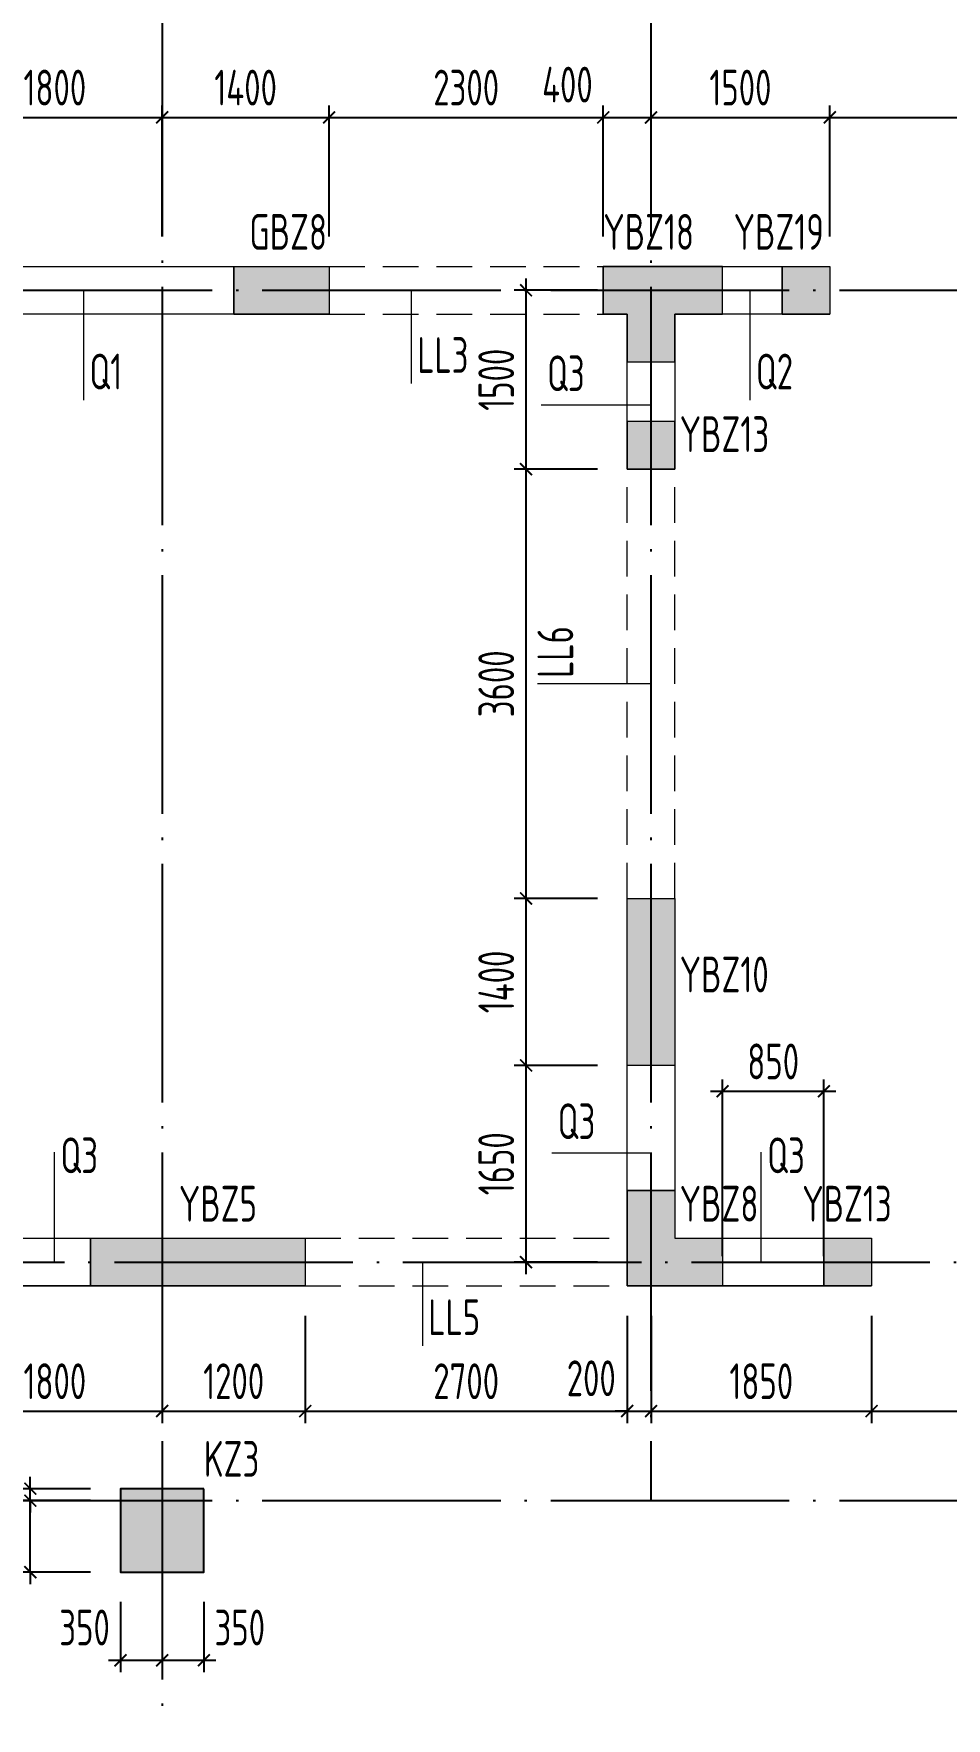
# Model space of a CAD drawing. Header units: millimetres. Extents: x -202076 to 1082610, y -439651 to 179350.
# Drawn here: x 126665 to 134320, y 53294 to 67421 of the extents above; entities that cross this region are included whole.
import ezdxf
from ezdxf.enums import TextEntityAlignment as Align

# ---------------------------------------------------------------- set-up
doc = ezdxf.new("R2010")
doc.units = ezdxf.units.MM
doc.header["$LTSCALE"] = 1000
for name, pattern in [('DASHED', [0.75, 0.5, -0.25]), ('DOTE', [2.42, 2, -0.2, 0.02, -0.2]), ('短虚线', [187.5, 125, -62.5])]:
    doc.linetypes.add(name, pattern=pattern)
doc.layers.add('A_AXIS-轴线', color=36, linetype='DOTE')
doc.layers.add('COLU', color=5, linetype='Continuous')
for name, color, linetype, lineweight in [('BEAM', 4, 'DASHED', 0), ('COLU_TEXT', 6, 'Continuous', 0), ('DIM', 3, 'Continuous', 0), ('WALL', 2, 'Continuous', 0), ('墙柱名称编号', 7, 'Continuous', 18), ('墙柱轮廓', 7, 'Continuous', 18), ('墙梁名称编号', 3, 'Continuous', 18), ('墙梁标注引线', 3, 'Continuous', 18), ('墙身名称编号', 3, 'Continuous', 18), ('墙身标注引线', 3, 'Continuous', 18), ('边缘构件填充', 253, 'Continuous', 18)]:
    doc.layers.add(name, color=color, linetype=linetype, lineweight=lineweight)
doc.styles.add('TSSD_Dimension', font='tssdeng.shx', dxfattribs={"width": 0.7, "bigfont": 'hztxt.shx'})
doc.styles.add('TSSD_Rein', font='tssdeng.shx', dxfattribs={"width": 0.7, "bigfont": 'hztxt.shx'})
doc.dimstyles.new('TSSD_100_100', dxfattribs={"dimtxt": 300, "dimasz": 100, "dimexe": 100, "dimexo": 250, "dimgap": 100, "dimtad": 1, "dimdec": 0, "dimzin": 0, "dimdsep": 46, "dimtxsty": 'TSSD_Dimension', "dimblk": 'ARCHTICK', "dimcen": 0, "dimdle": 100, "dimclrt": 7, "dimadec": 0, "dimazin": 0, "dimtfac": 1, "dimtdec": 0, "dimtix": 1, "dimtmove": 2, "dimatfit": 3, "dimfxl": 1, "dimtolj": 1, "dimtzin": 0, "dimarcsym": 0})

# ---------------------------------------------------------------- blocks, each defined once
blk = doc.blocks.new('_ARCHTICK')
at = {"color": 0, "linetype": 'ByBlock', "const_width": 0.15}
blk.add_lwpolyline([(-0.5, -0.5), (0.5, 0.5)], dxfattribs=at)
blk = doc.blocks.new('*D90')
at = {"layer": 'Defpoints', "color": 0, "transparency": 16777216}
for p in [(126637, 55119), (127393, 55119), (127393, 54519)]:
    blk.add_point(p, dxfattribs=at)
at = {"layer": 'DIM', "color": 0, "lineweight": -2, "transparency": 16777216}
for p, q in [((127143, 55119), (126537, 55119)), ((126637, 55119), (126637, 55219)), ((126637, 54519), (126637, 55119)), ((127143, 54519), (126537, 54519)), ((126637, 54519), (126637, 54419))]:
    blk.add_line(p, q, dxfattribs=at)
at = {"layer": 'DIM', "color": 0, "lineweight": -2, "transparency": 16777216, "xscale": 100, "yscale": 100, "zscale": 100}
for p, rotation in [((126637, 55119), 270), ((126637, 54519), 90)]:
    blk.add_blockref('_ARCHTICK', p, dxfattribs=dict(at, rotation=rotation))
at = {"layer": 'DIM', "color": 7, "transparency": 16777216, "insert": (126387, 54819), "char_height": 300, "attachment_point": 5, "rotation": 90, "style": 'TSSD_Dimension'}
blk.add_mtext('\\A1;600', dxfattribs=at)
blk = doc.blocks.new('*D91')
at = {"layer": 'Defpoints', "color": 0, "transparency": 16777216}
for p in [(126637, 55219), (127393, 55219), (127393, 55119)]:
    blk.add_point(p, dxfattribs=at)
at = {"layer": 'DIM', "color": 0, "lineweight": -2, "transparency": 16777216}
for p, q in [((126637, 55219), (126637, 55319)), ((127143, 55219), (126537, 55219)), ((127143, 55119), (126537, 55119)), ((126637, 55119), (126637, 55219)), ((126637, 55119), (126637, 55019))]:
    blk.add_line(p, q, dxfattribs=at)
at = {"layer": 'DIM', "color": 0, "lineweight": -2, "transparency": 16777216, "xscale": 100, "yscale": 100, "zscale": 100}
for p, rotation in [((126637, 55219), 270), ((126637, 55119), 90)]:
    blk.add_blockref('_ARCHTICK', p, dxfattribs=dict(at, rotation=rotation))
at = {"layer": 'DIM', "color": 7, "transparency": 16777216, "insert": (126362, 55501), "char_height": 300, "attachment_point": 5, "rotation": 90, "style": 'TSSD_Dimension'}
blk.add_mtext('\\A1;100', dxfattribs=at)
blk = doc.blocks.new('*D92')
at = {"layer": 'Defpoints', "color": 0, "transparency": 16777216}
for p in [(127393, 54519), (127743, 54519), (127743, 53780)]:
    blk.add_point(p, dxfattribs=at)
at = {"layer": 'DIM', "color": 0, "lineweight": -2, "transparency": 16777216}
for p, q in [((127393, 54269), (127393, 53680)), ((127743, 54269), (127743, 53680)), ((127293, 53780), (127843, 53780))]:
    blk.add_line(p, q, dxfattribs=at)
at = {"layer": 'DIM', "color": 0, "lineweight": -2, "transparency": 16777216, "xscale": 100, "yscale": 100, "zscale": 100, "rotation": 180}
blk.add_blockref('_ARCHTICK', (127393, 53780), dxfattribs=at)
at = {"layer": 'DIM', "color": 0, "lineweight": -2, "transparency": 16777216, "xscale": 100, "yscale": 100, "zscale": 100}
blk.add_blockref('_ARCHTICK', (127743, 53780), dxfattribs=at)
at = {"layer": 'DIM', "color": 7, "transparency": 16777216, "insert": (127092, 54055), "char_height": 300, "attachment_point": 5, "style": 'TSSD_Dimension'}
blk.add_mtext('\\A1;350', dxfattribs=at)
blk = doc.blocks.new('*D93')
at = {"layer": 'Defpoints', "color": 0, "transparency": 16777216}
for p in [(127743, 54519), (128093, 54519), (128093, 53780)]:
    blk.add_point(p, dxfattribs=at)
at = {"layer": 'DIM', "color": 0, "lineweight": -2, "transparency": 16777216}
for p, q in [((127743, 54269), (127743, 53680)), ((128093, 54269), (128093, 53680)), ((127643, 53780), (128193, 53780))]:
    blk.add_line(p, q, dxfattribs=at)
at = {"layer": 'DIM', "color": 0, "lineweight": -2, "transparency": 16777216, "xscale": 100, "yscale": 100, "zscale": 100, "rotation": 180}
blk.add_blockref('_ARCHTICK', (127743, 53780), dxfattribs=at)
at = {"layer": 'DIM', "color": 0, "lineweight": -2, "transparency": 16777216, "xscale": 100, "yscale": 100, "zscale": 100}
blk.add_blockref('_ARCHTICK', (128093, 53780), dxfattribs=at)
at = {"layer": 'DIM', "color": 7, "transparency": 16777216, "insert": (128394, 54055), "char_height": 300, "attachment_point": 5, "style": 'TSSD_Dimension'}
blk.add_mtext('\\A1;350', dxfattribs=at)
blk = doc.blocks.new('*D123')
at = {"layer": 'Defpoints', "color": 0, "transparency": 16777216}
for p in [(125943, 56919), (127743, 56919), (127743, 55870)]:
    blk.add_point(p, dxfattribs=at)
at = {"layer": 'DIM', "color": 0, "lineweight": -2, "transparency": 16777216}
for p, q in [((125943, 56669), (125943, 55770)), ((127743, 56669), (127743, 55770)), ((125843, 55870), (127843, 55870))]:
    blk.add_line(p, q, dxfattribs=at)
at = {"layer": 'DIM', "color": 0, "lineweight": -2, "transparency": 16777216, "xscale": 100, "yscale": 100, "zscale": 100, "rotation": 180}
blk.add_blockref('_ARCHTICK', (125943, 55870), dxfattribs=at)
at = {"layer": 'DIM', "color": 0, "lineweight": -2, "transparency": 16777216, "xscale": 100, "yscale": 100, "zscale": 100}
blk.add_blockref('_ARCHTICK', (127743, 55870), dxfattribs=at)
at = {"layer": 'DIM', "color": 7, "transparency": 16777216, "insert": (126843, 56120), "char_height": 300, "attachment_point": 5, "style": 'TSSD_Dimension'}
blk.add_mtext('\\A1;1800', dxfattribs=at)
blk = doc.blocks.new('*D124')
at = {"layer": 'Defpoints', "color": 0, "transparency": 16777216}
for p in [(127743, 56919), (128943, 56919), (128943, 55870)]:
    blk.add_point(p, dxfattribs=at)
at = {"layer": 'DIM', "color": 0, "lineweight": -2, "transparency": 16777216}
for p, q in [((127743, 56669), (127743, 55770)), ((128943, 56669), (128943, 55770)), ((127643, 55870), (129043, 55870))]:
    blk.add_line(p, q, dxfattribs=at)
at = {"layer": 'DIM', "color": 0, "lineweight": -2, "transparency": 16777216, "xscale": 100, "yscale": 100, "zscale": 100, "rotation": 180}
blk.add_blockref('_ARCHTICK', (127743, 55870), dxfattribs=at)
at = {"layer": 'DIM', "color": 0, "lineweight": -2, "transparency": 16777216, "xscale": 100, "yscale": 100, "zscale": 100}
blk.add_blockref('_ARCHTICK', (128943, 55870), dxfattribs=at)
at = {"layer": 'DIM', "color": 7, "transparency": 16777216, "insert": (128343, 56120), "char_height": 300, "attachment_point": 5, "style": 'TSSD_Dimension'}
blk.add_mtext('\\A1;1200', dxfattribs=at)
blk = doc.blocks.new('*D125')
at = {"layer": 'Defpoints', "color": 0, "transparency": 16777216}
for p in [(128943, 56919), (131643, 56919), (131643, 55870)]:
    blk.add_point(p, dxfattribs=at)
at = {"layer": 'DIM', "color": 0, "lineweight": -2, "transparency": 16777216}
for p, q in [((128943, 56669), (128943, 55770)), ((131643, 56669), (131643, 55770)), ((128843, 55870), (131743, 55870))]:
    blk.add_line(p, q, dxfattribs=at)
at = {"layer": 'DIM', "color": 0, "lineweight": -2, "transparency": 16777216, "xscale": 100, "yscale": 100, "zscale": 100, "rotation": 180}
blk.add_blockref('_ARCHTICK', (128943, 55870), dxfattribs=at)
at = {"layer": 'DIM', "color": 0, "lineweight": -2, "transparency": 16777216, "xscale": 100, "yscale": 100, "zscale": 100}
blk.add_blockref('_ARCHTICK', (131643, 55870), dxfattribs=at)
at = {"layer": 'DIM', "color": 7, "transparency": 16777216, "insert": (130293, 56120), "char_height": 300, "attachment_point": 5, "style": 'TSSD_Dimension'}
blk.add_mtext('\\A1;2700', dxfattribs=at)
blk = doc.blocks.new('*D126')
at = {"layer": 'Defpoints', "color": 0, "transparency": 16777216}
for p in [(131643, 56919), (131843, 56919), (131843, 55870)]:
    blk.add_point(p, dxfattribs=at)
at = {"layer": 'DIM', "color": 0, "lineweight": -2, "transparency": 16777216}
for p, q in [((131643, 56669), (131643, 55770)), ((131843, 56669), (131843, 55770)), ((131643, 55870), (131543, 55870)), ((131643, 55870), (131843, 55870)), ((131843, 55870), (131943, 55870))]:
    blk.add_line(p, q, dxfattribs=at)
at = {"layer": 'DIM', "color": 0, "lineweight": -2, "transparency": 16777216, "xscale": 100, "yscale": 100, "zscale": 100}
blk.add_blockref('_ARCHTICK', (131643, 55870), dxfattribs=at)
at = {"layer": 'DIM', "color": 0, "lineweight": -2, "transparency": 16777216, "xscale": 100, "yscale": 100, "zscale": 100, "rotation": 180}
blk.add_blockref('_ARCHTICK', (131843, 55870), dxfattribs=at)
at = {"layer": 'DIM', "color": 7, "transparency": 16777216, "insert": (131342, 56145), "char_height": 300, "attachment_point": 5, "style": 'TSSD_Dimension'}
blk.add_mtext('\\A1;200', dxfattribs=at)
blk = doc.blocks.new('*D127')
at = {"layer": 'Defpoints', "color": 0, "transparency": 16777216}
for p in [(131843, 56919), (133693, 56919), (133693, 55870)]:
    blk.add_point(p, dxfattribs=at)
at = {"layer": 'DIM', "color": 0, "lineweight": -2, "transparency": 16777216}
for p, q in [((131843, 56669), (131843, 55770)), ((133693, 56669), (133693, 55770)), ((131743, 55870), (133793, 55870))]:
    blk.add_line(p, q, dxfattribs=at)
at = {"layer": 'DIM', "color": 0, "lineweight": -2, "transparency": 16777216, "xscale": 100, "yscale": 100, "zscale": 100, "rotation": 180}
blk.add_blockref('_ARCHTICK', (131843, 55870), dxfattribs=at)
at = {"layer": 'DIM', "color": 0, "lineweight": -2, "transparency": 16777216, "xscale": 100, "yscale": 100, "zscale": 100}
blk.add_blockref('_ARCHTICK', (133693, 55870), dxfattribs=at)
at = {"layer": 'DIM', "color": 7, "transparency": 16777216, "insert": (132768, 56120), "char_height": 300, "attachment_point": 5, "style": 'TSSD_Dimension'}
blk.add_mtext('\\A1;1850', dxfattribs=at)
blk = doc.blocks.new('*D128')
at = {"layer": 'Defpoints', "color": 0, "transparency": 16777216}
for p in [(133693, 56919), (136143, 56919), (136143, 55870)]:
    blk.add_point(p, dxfattribs=at)
at = {"layer": 'DIM', "color": 0, "lineweight": -2, "transparency": 16777216}
for p, q in [((133693, 56669), (133693, 55770)), ((136143, 56669), (136143, 55770)), ((133593, 55870), (136243, 55870))]:
    blk.add_line(p, q, dxfattribs=at)
at = {"layer": 'DIM', "color": 0, "lineweight": -2, "transparency": 16777216, "xscale": 100, "yscale": 100, "zscale": 100, "rotation": 180}
blk.add_blockref('_ARCHTICK', (133693, 55870), dxfattribs=at)
at = {"layer": 'DIM', "color": 0, "lineweight": -2, "transparency": 16777216, "xscale": 100, "yscale": 100, "zscale": 100}
blk.add_blockref('_ARCHTICK', (136143, 55870), dxfattribs=at)
at = {"layer": 'DIM', "color": 7, "transparency": 16777216, "insert": (134918, 56120), "char_height": 300, "attachment_point": 5, "style": 'TSSD_Dimension'}
blk.add_mtext('\\A1;2450', dxfattribs=at)
blk = doc.blocks.new('*D150')
at = {"layer": 'Defpoints', "color": 0, "transparency": 16777216}
for p in [(127743, 66719), (125943, 65469), (127743, 65469)]:
    blk.add_point(p, dxfattribs=at)
at = {"layer": 'DIM', "color": 0, "lineweight": -2, "transparency": 16777216}
for p, q in [((125843, 66719), (127843, 66719)), ((125943, 65719), (125943, 66819)), ((127743, 65719), (127743, 66819))]:
    blk.add_line(p, q, dxfattribs=at)
at = {"layer": 'DIM', "color": 0, "lineweight": -2, "transparency": 16777216, "xscale": 100, "yscale": 100, "zscale": 100, "rotation": 180}
blk.add_blockref('_ARCHTICK', (125943, 66719), dxfattribs=at)
at = {"layer": 'DIM', "color": 0, "lineweight": -2, "transparency": 16777216, "xscale": 100, "yscale": 100, "zscale": 100}
blk.add_blockref('_ARCHTICK', (127743, 66719), dxfattribs=at)
at = {"layer": 'DIM', "color": 7, "transparency": 16777216, "insert": (126843, 66969), "char_height": 300, "attachment_point": 5, "style": 'TSSD_Dimension'}
blk.add_mtext('\\A1;1800', dxfattribs=at)
blk = doc.blocks.new('*D151')
at = {"layer": 'Defpoints', "color": 0, "transparency": 16777216}
for p in [(129143, 66719), (127743, 65469), (129143, 65469)]:
    blk.add_point(p, dxfattribs=at)
at = {"layer": 'DIM', "color": 0, "lineweight": -2, "transparency": 16777216}
for p, q in [((127643, 66719), (129243, 66719)), ((127743, 65719), (127743, 66819)), ((129143, 65719), (129143, 66819))]:
    blk.add_line(p, q, dxfattribs=at)
at = {"layer": 'DIM', "color": 0, "lineweight": -2, "transparency": 16777216, "xscale": 100, "yscale": 100, "zscale": 100, "rotation": 180}
blk.add_blockref('_ARCHTICK', (127743, 66719), dxfattribs=at)
at = {"layer": 'DIM', "color": 0, "lineweight": -2, "transparency": 16777216, "xscale": 100, "yscale": 100, "zscale": 100}
blk.add_blockref('_ARCHTICK', (129143, 66719), dxfattribs=at)
at = {"layer": 'DIM', "color": 7, "transparency": 16777216, "insert": (128443, 66969), "char_height": 300, "attachment_point": 5, "style": 'TSSD_Dimension'}
blk.add_mtext('\\A1;1400', dxfattribs=at)
blk = doc.blocks.new('*D152')
at = {"layer": 'Defpoints', "color": 0, "transparency": 16777216}
for p in [(131443, 66719), (129143, 65469), (131443, 65469)]:
    blk.add_point(p, dxfattribs=at)
at = {"layer": 'DIM', "color": 0, "lineweight": -2, "transparency": 16777216}
for p, q in [((129043, 66719), (131543, 66719)), ((129143, 65719), (129143, 66819)), ((131443, 65719), (131443, 66819))]:
    blk.add_line(p, q, dxfattribs=at)
at = {"layer": 'DIM', "color": 0, "lineweight": -2, "transparency": 16777216, "xscale": 100, "yscale": 100, "zscale": 100, "rotation": 180}
blk.add_blockref('_ARCHTICK', (129143, 66719), dxfattribs=at)
at = {"layer": 'DIM', "color": 0, "lineweight": -2, "transparency": 16777216, "xscale": 100, "yscale": 100, "zscale": 100}
blk.add_blockref('_ARCHTICK', (131443, 66719), dxfattribs=at)
at = {"layer": 'DIM', "color": 7, "transparency": 16777216, "insert": (130293, 66969), "char_height": 300, "attachment_point": 5, "style": 'TSSD_Dimension'}
blk.add_mtext('\\A1;2300', dxfattribs=at)
blk = doc.blocks.new('*D153')
at = {"layer": 'Defpoints', "color": 0, "transparency": 16777216}
for p in [(131843, 66719), (131443, 65469), (131843, 65469)]:
    blk.add_point(p, dxfattribs=at)
at = {"layer": 'DIM', "color": 0, "lineweight": -2, "transparency": 16777216}
for p, q in [((131343, 66719), (131943, 66719)), ((131443, 65719), (131443, 66819)), ((131843, 65719), (131843, 66819))]:
    blk.add_line(p, q, dxfattribs=at)
at = {"layer": 'DIM', "color": 0, "lineweight": -2, "transparency": 16777216, "xscale": 100, "yscale": 100, "zscale": 100, "rotation": 180}
blk.add_blockref('_ARCHTICK', (131443, 66719), dxfattribs=at)
at = {"layer": 'DIM', "color": 0, "lineweight": -2, "transparency": 16777216, "xscale": 100, "yscale": 100, "zscale": 100}
blk.add_blockref('_ARCHTICK', (131843, 66719), dxfattribs=at)
at = {"layer": 'DIM', "color": 7, "transparency": 16777216, "insert": (131142, 66994), "char_height": 300, "attachment_point": 5, "style": 'TSSD_Dimension'}
blk.add_mtext('\\A1;400', dxfattribs=at)
blk = doc.blocks.new('*D154')
at = {"layer": 'Defpoints', "color": 0, "transparency": 16777216}
for p in [(133343, 66719), (131843, 65469), (133343, 65469)]:
    blk.add_point(p, dxfattribs=at)
at = {"layer": 'DIM', "color": 0, "lineweight": -2, "transparency": 16777216}
for p, q in [((131743, 66719), (133443, 66719)), ((131843, 65719), (131843, 66819)), ((133343, 65719), (133343, 66819))]:
    blk.add_line(p, q, dxfattribs=at)
at = {"layer": 'DIM', "color": 0, "lineweight": -2, "transparency": 16777216, "xscale": 100, "yscale": 100, "zscale": 100, "rotation": 180}
blk.add_blockref('_ARCHTICK', (131843, 66719), dxfattribs=at)
at = {"layer": 'DIM', "color": 0, "lineweight": -2, "transparency": 16777216, "xscale": 100, "yscale": 100, "zscale": 100}
blk.add_blockref('_ARCHTICK', (133343, 66719), dxfattribs=at)
at = {"layer": 'DIM', "color": 7, "transparency": 16777216, "insert": (132593, 66969), "char_height": 300, "attachment_point": 5, "style": 'TSSD_Dimension'}
blk.add_mtext('\\A1;1500', dxfattribs=at)
blk = doc.blocks.new('*D155')
at = {"layer": 'Defpoints', "color": 0, "transparency": 16777216}
for p in [(136143, 66719), (133343, 65469), (136143, 65469)]:
    blk.add_point(p, dxfattribs=at)
at = {"layer": 'DIM', "color": 0, "lineweight": -2, "transparency": 16777216}
for p, q in [((133243, 66719), (136243, 66719)), ((133343, 65719), (133343, 66819)), ((136143, 65719), (136143, 66819))]:
    blk.add_line(p, q, dxfattribs=at)
at = {"layer": 'DIM', "color": 0, "lineweight": -2, "transparency": 16777216, "xscale": 100, "yscale": 100, "zscale": 100, "rotation": 180}
blk.add_blockref('_ARCHTICK', (133343, 66719), dxfattribs=at)
at = {"layer": 'DIM', "color": 0, "lineweight": -2, "transparency": 16777216, "xscale": 100, "yscale": 100, "zscale": 100}
blk.add_blockref('_ARCHTICK', (136143, 66719), dxfattribs=at)
at = {"layer": 'DIM', "color": 7, "transparency": 16777216, "insert": (134743, 66969), "char_height": 300, "attachment_point": 5, "style": 'TSSD_Dimension'}
blk.add_mtext('\\A1;2800', dxfattribs=at)
blk = doc.blocks.new('*D164')
at = {"layer": 'Defpoints', "color": 0, "transparency": 16777216}
for p in [(130795, 58769), (131643, 58769), (131643, 57119)]:
    blk.add_point(p, dxfattribs=at)
at = {"layer": 'DIM', "color": 0, "lineweight": -2, "transparency": 16777216}
for p, q in [((130795, 57019), (130795, 58869)), ((131393, 58769), (130695, 58769)), ((131393, 57119), (130695, 57119))]:
    blk.add_line(p, q, dxfattribs=at)
at = {"layer": 'DIM', "color": 0, "lineweight": -2, "transparency": 16777216, "xscale": 100, "yscale": 100, "zscale": 100}
for p, rotation in [((130795, 58769), 90), ((130795, 57119), 270)]:
    blk.add_blockref('_ARCHTICK', p, dxfattribs=dict(at, rotation=rotation))
at = {"layer": 'DIM', "color": 7, "transparency": 16777216, "insert": (130545, 57944), "char_height": 300, "attachment_point": 5, "rotation": 90, "style": 'TSSD_Dimension'}
blk.add_mtext('\\A1;1650', dxfattribs=at)
blk = doc.blocks.new('*D165')
at = {"layer": 'Defpoints', "color": 0, "transparency": 16777216}
for p in [(130795, 60169), (131643, 60169), (131643, 58769)]:
    blk.add_point(p, dxfattribs=at)
at = {"layer": 'DIM', "color": 0, "lineweight": -2, "transparency": 16777216}
for p, q in [((130795, 58669), (130795, 60269)), ((131393, 60169), (130695, 60169)), ((131393, 58769), (130695, 58769))]:
    blk.add_line(p, q, dxfattribs=at)
at = {"layer": 'DIM', "color": 0, "lineweight": -2, "transparency": 16777216, "xscale": 100, "yscale": 100, "zscale": 100}
for p, rotation in [((130795, 60169), 90), ((130795, 58769), 270)]:
    blk.add_blockref('_ARCHTICK', p, dxfattribs=dict(at, rotation=rotation))
at = {"layer": 'DIM', "color": 7, "transparency": 16777216, "insert": (130545, 59469), "char_height": 300, "attachment_point": 5, "rotation": 90, "style": 'TSSD_Dimension'}
blk.add_mtext('\\A1;1400', dxfattribs=at)
blk = doc.blocks.new('*D166')
at = {"layer": 'Defpoints', "color": 0, "transparency": 16777216}
for p in [(130795, 63769), (131643, 63769), (131643, 60169)]:
    blk.add_point(p, dxfattribs=at)
at = {"layer": 'DIM', "color": 0, "lineweight": -2, "transparency": 16777216}
for p, q in [((130795, 60069), (130795, 63869)), ((131393, 63769), (130695, 63769)), ((131393, 60169), (130695, 60169))]:
    blk.add_line(p, q, dxfattribs=at)
at = {"layer": 'DIM', "color": 0, "lineweight": -2, "transparency": 16777216, "xscale": 100, "yscale": 100, "zscale": 100}
for p, rotation in [((130795, 63769), 90), ((130795, 60169), 270)]:
    blk.add_blockref('_ARCHTICK', p, dxfattribs=dict(at, rotation=rotation))
at = {"layer": 'DIM', "color": 7, "transparency": 16777216, "insert": (130545, 61969), "char_height": 300, "attachment_point": 5, "rotation": 90, "style": 'TSSD_Dimension'}
blk.add_mtext('\\A1;3600', dxfattribs=at)
blk = doc.blocks.new('*D167')
at = {"layer": 'Defpoints', "color": 0, "transparency": 16777216}
for p in [(130795, 65269), (131643, 65269), (131643, 63769)]:
    blk.add_point(p, dxfattribs=at)
at = {"layer": 'DIM', "color": 0, "lineweight": -2, "transparency": 16777216}
for p, q in [((130795, 63669), (130795, 65369)), ((131393, 65269), (130695, 65269)), ((131393, 63769), (130695, 63769))]:
    blk.add_line(p, q, dxfattribs=at)
at = {"layer": 'DIM', "color": 0, "lineweight": -2, "transparency": 16777216, "xscale": 100, "yscale": 100, "zscale": 100}
for p, rotation in [((130795, 65269), 90), ((130795, 63769), 270)]:
    blk.add_blockref('_ARCHTICK', p, dxfattribs=dict(at, rotation=rotation))
at = {"layer": 'DIM', "color": 7, "transparency": 16777216, "insert": (130545, 64519), "char_height": 300, "attachment_point": 5, "rotation": 90, "style": 'TSSD_Dimension'}
blk.add_mtext('\\A1;1500', dxfattribs=at)
blk = doc.blocks.new('*D3299')
at = {"layer": 'Defpoints', "color": 0, "transparency": 16777216}
for p in [(133293, 58552), (132443, 56919), (133293, 56919)]:
    blk.add_point(p, dxfattribs=at)
at = {"layer": 'DIM', "color": 0, "lineweight": -2, "transparency": 16777216}
for p, q in [((132443, 57169), (132443, 58652)), ((133293, 57169), (133293, 58652)), ((132343, 58552), (133393, 58552))]:
    blk.add_line(p, q, dxfattribs=at)
at = {"layer": 'DIM', "color": 0, "lineweight": -2, "transparency": 16777216, "xscale": 100, "yscale": 100, "zscale": 100, "rotation": 180}
blk.add_blockref('_ARCHTICK', (132443, 58552), dxfattribs=at)
at = {"layer": 'DIM', "color": 0, "lineweight": -2, "transparency": 16777216, "xscale": 100, "yscale": 100, "zscale": 100}
blk.add_blockref('_ARCHTICK', (133293, 58552), dxfattribs=at)
at = {"layer": 'DIM', "color": 7, "transparency": 16777216, "insert": (132868, 58802), "char_height": 300, "attachment_point": 5, "style": 'TSSD_Dimension'}
blk.add_mtext('\\A1;850', dxfattribs=at)

msp = doc.modelspace()

# ---------------------------------------------------------------- hatches: boundary and pattern name
at = {"layer": '边缘构件填充'}
h = msp.add_hatch(color=256, dxfattribs=at)
h.dxf.hatch_style = 1
h.paths.add_polyline_path([(129142.7, 65469), (128342.7, 65469), (128342.7, 65069), (129142.7, 65069)])
h = msp.add_hatch(color=256, dxfattribs=at)
h.dxf.hatch_style = 1
h.paths.add_polyline_path([(132042.7, 64669), (132042.7, 65069), (132442.7, 65069), (132442.7, 65469), (131442.7, 65469), (131442.7, 65069), (131642.7, 65069), (131642.7, 64669)])
h = msp.add_hatch(color=256, dxfattribs=at)
h.dxf.hatch_style = 1
h.paths.add_polyline_path([(133342.7, 65069), (133342.7, 65469), (132942.7, 65469), (132942.7, 65069)])
h = msp.add_hatch(color=256, dxfattribs=at)
h.dxf.hatch_style = 1
h.paths.add_polyline_path([(132042.7, 64169), (131642.7, 64169), (131642.7, 63769), (132042.7, 63769)])
h = msp.add_hatch(color=256, dxfattribs=at)
h.dxf.hatch_style = 1
h.paths.add_polyline_path([(131642.7, 58769), (131642.7, 60169), (132042.7, 60169), (132042.7, 58769)])
h = msp.add_hatch(color=256, dxfattribs=at)
h.dxf.hatch_style = 1
h.paths.add_polyline_path([(132042.7, 57319), (132042.7, 57719), (131642.7, 57719), (131642.7, 56919), (132442.7, 56919), (132442.7, 57319)])
h = msp.add_hatch(color=256, dxfattribs=at)
h.dxf.hatch_style = 1
h.paths.add_polyline_path([(127142.7, 57319), (127142.7, 56919), (128942.7, 56919), (128942.7, 57319)])
h = msp.add_hatch(color=256, dxfattribs=at)
h.dxf.hatch_style = 1
h.paths.add_polyline_path([(133692.7, 56919), (133692.7, 57319), (133292.7, 57319), (133292.7, 56919)])
h = msp.add_hatch(color=256, dxfattribs=at)
h.dxf.hatch_style = 1
h.paths.add_polyline_path([(128092.7, 55219), (127392.7, 55219), (127392.7, 54519), (128092.7, 54519)])

# ---------------------------------------------------------------- linework, layer by layer
at = {"layer": 'A_AXIS-轴线'}
for p, q in [((127742.7, 67719), (127742.7, 42519)), ((131842.7, 67719), (131842.7, 55119)), ((115242.7, 57119), (140192.7, 57119))]:
    msp.add_line(p, q, dxfattribs=at)
for points in [[(99542.7, 65269), (155943, 65269)], [(99542.7, 55119), (155943, 55119)]]:
    msp.add_lwpolyline(points, dxfattribs=at)
at = {"layer": 'BEAM', "ltscale": 0.6}
for p, q in [((129142.7, 65469), (131442.7, 65469)), ((129142.7, 65069), (131442.7, 65069)), ((131642.7, 60169), (131642.7, 63769)), ((132042.7, 60169), (132042.7, 63769)), ((128942.7, 57319), (131642.7, 57319)), ((128942.7, 56919), (131642.7, 56919))]:
    msp.add_line(p, q, dxfattribs=at)
at = {"layer": 'COLU'}
msp.add_lwpolyline([(128092.7, 55219), (127392.7, 55219), (127392.7, 54519), (128092.7, 54519)], close=True, dxfattribs=at)
at = {"layer": 'WALL'}
for points in [[(129142.7, 65069), (125942.7, 65069), (125942.7, 65469), (129142.7, 65469), (129142.7, 65069), (125942.7, 65069)], [(132042.7, 63769), (131642.7, 63769), (131642.7, 65069), (131442.7, 65069), (131442.7, 65469), (133342.7, 65469), (133342.7, 65069), (132042.7, 65069), (132042.7, 63769)], [(131642.7, 56919), (131642.7, 60169), (132042.7, 60169), (132042.7, 57319), (133692.7, 57319), (133692.7, 56919), (131642.7, 56919), (133692.7, 56919)], [(125942.7, 56919), (125942.7, 57319), (128942.7, 57319), (128942.7, 56919), (125942.7, 56919), (128942.7, 56919)]]:
    msp.add_lwpolyline(points, dxfattribs=at)
at = {"layer": '墙柱轮廓', "linetype": '短虚线'}
for points in [[(128342.7, 65469), (128342.7, 65069), (128342.7, 65469), (129142.7, 65469), (129142.7, 65069), (128342.7, 65069), (129142.7, 65069)], [(132942.7, 65469), (132942.7, 65069), (132942.7, 65469), (133342.7, 65469), (133342.7, 65069), (132942.7, 65069), (133342.7, 65069)], [(132042.7, 64169), (131642.7, 64169), (131642.7, 63769), (132042.7, 63769), (132042.7, 64169)], [(132042.7, 57719), (131642.7, 57719), (132042.7, 57719), (132042.7, 57319), (132442.7, 57319), (132442.7, 56919), (131642.7, 56919), (131642.7, 57719), (131642.7, 56919)], [(127142.7, 57319), (127142.7, 56919), (127142.7, 57319), (128942.7, 57319), (128942.7, 56919), (127142.7, 56919), (128942.7, 56919)], [(133292.7, 57319), (133292.7, 56919), (133292.7, 57319), (133692.7, 57319), (133692.7, 56919), (133292.7, 56919), (133692.7, 56919)]]:
    msp.add_lwpolyline(points, dxfattribs=at)
at = {"layer": '墙柱轮廓'}
msp.add_lwpolyline([(132042.7, 64669), (132042.7, 65069), (132442.7, 65069), (132442.7, 65469), (131442.7, 65469), (131442.7, 65069), (131642.7, 65069), (131642.7, 64669)], close=True, dxfattribs=at)
msp.add_lwpolyline([(131642.7, 58769), (131642.7, 60169), (132042.7, 60169), (132042.7, 58769), (131642.7, 58769)], dxfattribs=at)
at = {"layer": '墙梁标注引线'}
for p, q in [((129832.7, 65269), (129832.7, 64486.5)), ((131842.7, 61969), (130890.7, 61969)), ((129925.6, 57119), (129925.6, 56417.1))]:
    msp.add_line(p, q, dxfattribs=at)
at = {"layer": '墙身标注引线'}
for p, q in [((127082.7, 65269), (127082.7, 64347.8)), ((132672.7, 65269), (132672.7, 64347.8)), ((131842.7, 64306.5), (130921.5, 64306.5)), ((126839.7, 57119), (126839.7, 58040.2)), ((131842.7, 58034), (131010.2, 58034)), ((132767.7, 57119), (132767.7, 58040.2))]:
    msp.add_line(p, q, dxfattribs=at)

# ---------------------------------------------------------------- texts
at = {"layer": 'COLU_TEXT', "linetype": 'Continuous', "style": 'TSSD_Rein', "width": 0.7}
msp.add_text('KZ3', height=300, dxfattribs=at).set_placement((128092.7, 55319))
at = {"layer": '墙柱名称编号', "color": 2, "linetype": 'Continuous', "style": 'TSSD_Rein', "width": 0.7}
for s, p in [('GBZ8', (128475, 65519)), ('YBZ18', (131442.7, 65519)), ('YBZ19', (132536.1, 65519)), ('YBZ13', (132083.4, 63822.9)), ('YBZ10', (132083.4, 59291.4)), ('YBZ5', (127883, 57369)), ('YBZ8', (132083.4, 57369)), ('YBZ13', (133111.2, 57369))]:
    msp.add_text(s, height=300, dxfattribs=at).set_placement(p, align=Align.BOTTOM_LEFT)
at = {"layer": '墙梁名称编号', "linetype": 'Continuous', "style": 'TSSD_Rein', "width": 0.7}
for s, p in [('LL3', (129882.7, 64486.5)), ('LL5', (129975.6, 56417.1))]:
    msp.add_text(s, height=300, dxfattribs=at).set_placement(p, align=Align.BOTTOM_LEFT)
msp.add_text('LL6', height=300, rotation=90, dxfattribs=at).set_placement((130890.7, 62019), align=Align.TOP_LEFT)
at = {"layer": '墙身名称编号', "linetype": 'Continuous', "style": 'TSSD_Rein', "width": 0.7}
for s, p in [('Q1', (127132.7, 64347.8)), ('Q3', (130971.5, 64333.2)), ('Q2', (132722.7, 64347.8)), ('Q3', (131060.2, 58060.7)), ('Q3', (126889.7, 57774.8)), ('Q3', (132817.7, 57774.8))]:
    msp.add_text(s, height=300, dxfattribs=at).set_placement(p, align=Align.BOTTOM_LEFT)

# ---------------------------------------------------------------- dimensions: what is measured, and where the dimension line sits
at = {"layer": 'DIM'}
for base, p1, p2, picture, middle in [((127742.7, 66719), (125942.7, 65469), (127742.7, 65469), '*D150', (126842.7, 66969)), ((129142.7, 66719), (127742.7, 65469), (129142.7, 65469), '*D151', (128442.7, 66969)), ((131442.7, 66719), (129142.7, 65469), (131442.7, 65469), '*D152', (130292.7, 66969)), ((133342.7, 66719), (131842.7, 65469), (133342.7, 65469), '*D154', (132592.7, 66969)), ((136142.7, 66719), (133342.7, 65469), (136142.7, 65469), '*D155', (134742.7, 66969)), ((133292.7, 58552.2), (132442.7, 56919), (133292.7, 56919), '*D3299', (132867.7, 58802.2)), ((127742.7, 55869.9), (125942.7, 56919), (127742.7, 56919), '*D123', (126842.7, 56119.9)), ((128942.7, 55869.9), (127742.7, 56919), (128942.7, 56919), '*D124', (128342.7, 56119.9)), ((131642.7, 55869.9), (128942.7, 56919), (131642.7, 56919), '*D125', (130292.7, 56119.9)), ((133692.7, 55869.9), (131842.7, 56919), (133692.7, 56919), '*D127', (132767.7, 56119.9)), ((136142.7, 55869.9), (133692.7, 56919), (136142.7, 56919), '*D128', (134917.7, 56119.9))]:
    dim = msp.add_linear_dim(base=base, p1=p1, p2=p2, dimstyle='TSSD_100_100', dxfattribs=at)
    dim.commit()
    dim.dimension.update_dxf_attribs({"geometry": picture, "text_midpoint": middle})
for base, p1, p2, picture, middle in [((131842.7, 66719), (131442.7, 65469), (131842.7, 65469), '*D153', (131141.6, 66994)), ((131842.7, 55869.9), (131642.7, 56919), (131842.7, 56919), '*D126', (131341.6, 56144.9)), ((127742.7, 53779.5), (127392.7, 54519), (127742.7, 54519), '*D92', (127091.6, 54054.5)), ((128092.7, 53779.5), (127742.7, 54519), (128092.7, 54519), '*D93', (128393.7, 54054.5))]:
    dim = msp.add_linear_dim(base=base, p1=p1, p2=p2, dimstyle='TSSD_100_100', dxfattribs=at)
    dim.commit()
    dim.dimension.update_dxf_attribs({"geometry": picture, "text_midpoint": middle, "dimtype": 160})
for base, p1, p2, picture, middle in [((130795, 65269), (131642.7, 63769), (131642.7, 65269), '*D167', (130545, 64519)), ((130795, 63769), (131642.7, 60169), (131642.7, 63769), '*D166', (130545, 61969)), ((130795, 60169), (131642.7, 58769), (131642.7, 60169), '*D165', (130545, 59469)), ((130795, 58769), (131642.7, 57119), (131642.7, 58769), '*D164', (130545, 57944)), ((126637.4, 55119), (127392.7, 54519), (127392.7, 55119), '*D90', (126387.4, 54819))]:
    dim = msp.add_linear_dim(base=base, p1=p1, p2=p2, angle=90, dimstyle='TSSD_100_100', dxfattribs=at)
    dim.commit()
    dim.dimension.update_dxf_attribs({"geometry": picture, "text_midpoint": middle})
dim = msp.add_linear_dim(base=(126637.4, 55219), p1=(127392.7, 55119), p2=(127392.7, 55219), angle=90, dimstyle='TSSD_100_100', dxfattribs=at)
dim.commit()
dim.dimension.update_dxf_attribs({"geometry": '*D91', "text_midpoint": (126362.4, 55501.2), "dimtype": 160})

doc.saveas('drawing.dxf')
